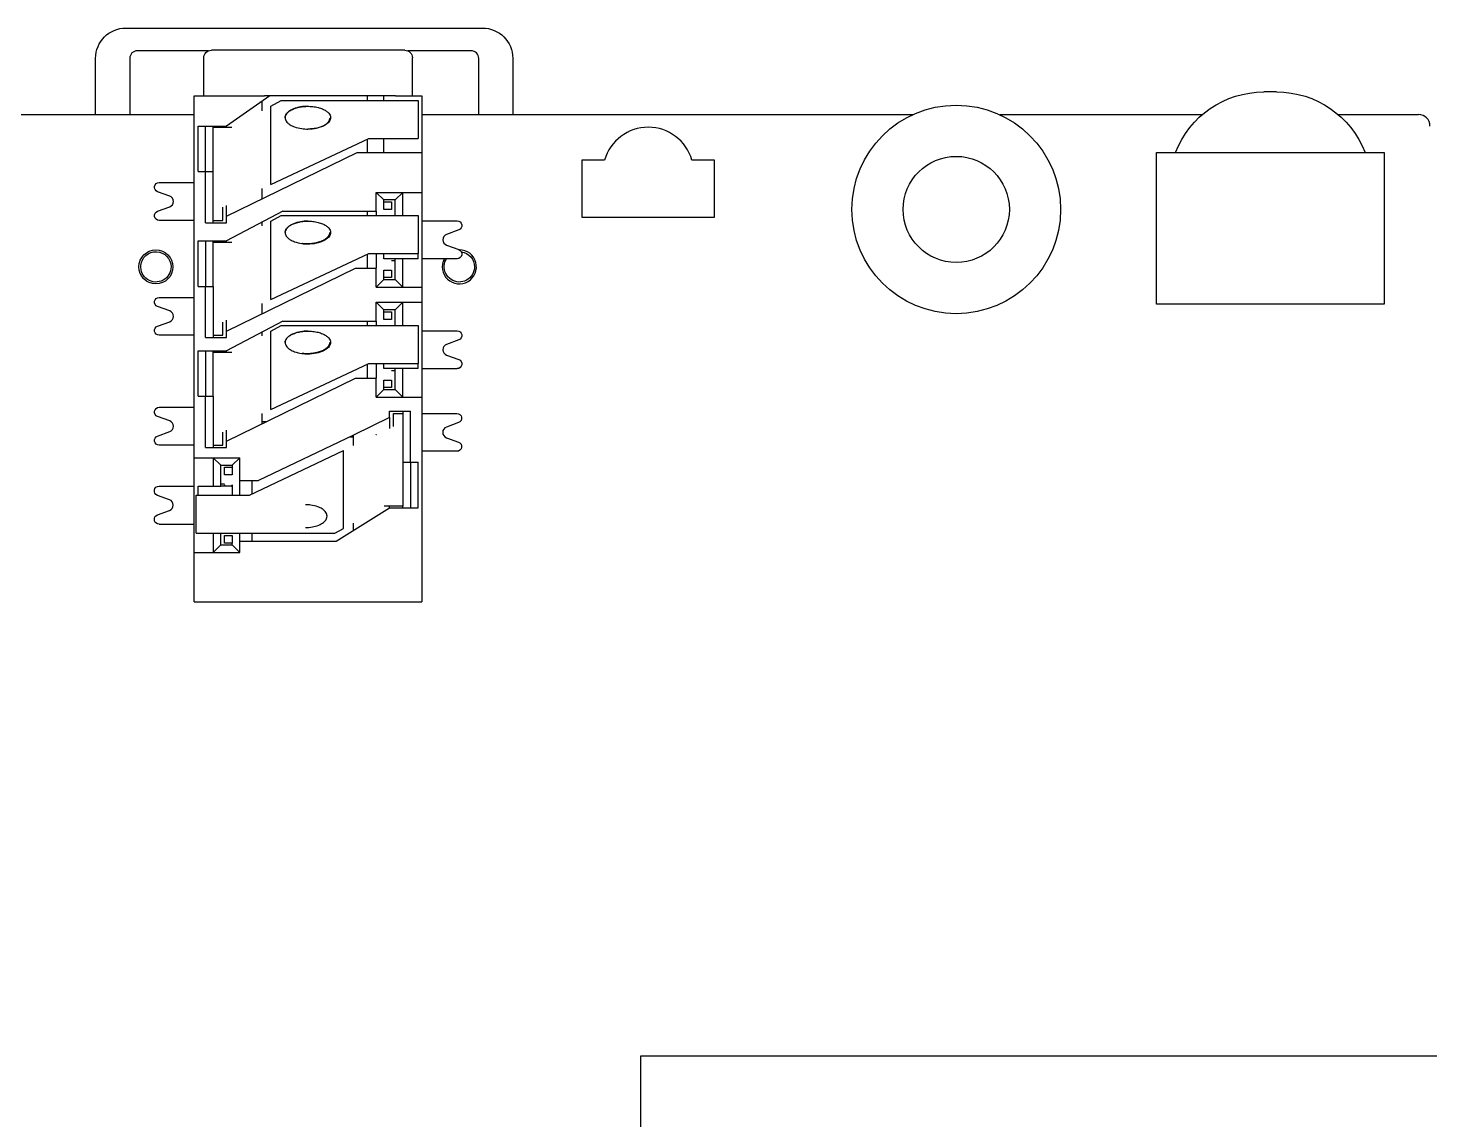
# Model space of a CAD drawing. Extents: x -34 to 51106, y -14166 to 1700.
# Drawn here: x 1623.66 to 1660.62, y 93.43 to 122.23 of the extents above; entities that cross this region are included whole.
import ezdxf

# ---------------------------------------------------------------- set-up
doc = ezdxf.new("R2010")
doc.units = 0
doc.layers.get('0').update_dxf_attribs({"linetype": 'CONTINUOUS'})

msp = doc.modelspace()

# ---------------------------------------------------------------- linework, layer by layer
at = {"linetype": 'CONTINUOUS'}
for p, q in [((1626.2415, 122.2336), (1635.6415, 122.2336)), ((1628.4162, 121.6336), (1626.5415, 121.6336)), ((1633.5928, 121.6489), (1628.4928, 121.6489)), ((1635.3415, 121.6336), (1633.6695, 121.6336)), ((1625.4415, 119.9489), (1625.4415, 121.4336)), ((1626.3415, 121.4336), (1626.3415, 119.9489)), ((1628.2928, 120.4489), (1628.2928, 121.4489)), ((1633.7928, 120.4489), (1633.7928, 121.4489)), ((1635.5415, 119.9489), (1635.5415, 121.4336)), ((1636.4415, 121.4336), (1636.4415, 119.9489)), ((1656.5805, 120.5489), (1656.2452, 120.5489)), ((1628.0428, 110.8989), (1628.0428, 120.4489)), ((1628.0428, 120.4489), (1629.8972, 120.4489)), ((1630.0354, 120.4489), (1628.8928, 119.6489)), ((1629.836, 120.0475), (1629.836, 120.3093)), ((1633.3477, 120.4489), (1629.8972, 120.4489)), ((1630.0605, 120.1702), (1630.3328, 120.3189)), ((1630.0605, 118.1033), (1630.0605, 120.1702)), ((1630.3328, 120.3189), (1631.063, 120.3189)), ((1631.063, 120.3189), (1633.9428, 120.3189)), ((1632.6073, 120.3189), (1632.6073, 120.4489)), ((1633.0428, 120.3189), (1633.0428, 120.4489)), ((1633.3477, 120.4489), (1634.0428, 120.4489)), ((1633.9428, 120.3189), (1633.9428, 119.3189)), ((1634.0428, 120.4489), (1634.0428, 118.9489)), ((1611.5128, 119.9489), (1628.0428, 119.9489)), ((1634.0428, 119.9489), (1646.9872, 119.9489)), ((1649.2785, 119.9489), (1654.6204, 119.9489)), ((1658.2053, 119.9489), (1660.3228, 119.9489)), ((1628.1428, 119.6489), (1628.8928, 119.6489)), ((1628.1428, 118.4489), (1628.1428, 119.6489)), ((1628.3428, 118.4489), (1628.3428, 119.6489)), ((1628.5428, 119.6089), (1628.5428, 119.6489)), ((1628.5428, 118.4489), (1628.5428, 119.6089)), ((1629.0328, 119.6089), (1628.5428, 119.6089)), ((1628.8928, 119.6089), (1628.8928, 119.6489)), ((1630.0605, 118.1033), (1632.6428, 119.3189)), ((1632.6073, 118.9489), (1632.6073, 119.3022)), ((1632.6428, 119.3189), (1633.9428, 119.3189)), ((1633.0428, 118.9489), (1633.0428, 119.3189)), ((1628.8928, 117.2689), (1632.3373, 118.9489)), ((1632.3373, 118.9489), (1634.0428, 118.9489)), ((1634.0428, 118.9489), (1634.0428, 117.8989)), ((1638.2628, 118.7489), (1638.2628, 117.2489)), ((1638.8606, 118.7489), (1638.2628, 118.7489)), ((1641.7628, 118.7489), (1641.165, 118.7489)), ((1641.7628, 117.2489), (1641.7628, 118.7489)), ((1653.4128, 114.9489), (1653.4128, 118.9489)), ((1653.4128, 118.9489), (1659.4128, 118.9489)), ((1659.4128, 118.9489), (1659.4128, 114.9489)), ((1628.1428, 118.4489), (1628.3428, 118.4489)), ((1628.3428, 118.4489), (1628.5428, 118.4489)), ((1628.3428, 117.0989), (1628.3428, 118.4489)), ((1628.5428, 117.0989), (1628.5428, 118.4489)), ((1627.3943, 117.7998), (1627.0749, 117.9165)), ((1627.1178, 118.1589), (1628.0428, 118.1589)), ((1629.836, 117.7289), (1629.836, 117.9976)), ((1628.8928, 117.2689), (1628.8928, 117.5536)), ((1632.8428, 117.8989), (1634.0428, 117.8989)), ((1632.8428, 117.8989), (1633.0428, 117.6989)), ((1632.8428, 117.3989), (1632.8428, 117.8989)), ((1633.3428, 117.6989), (1633.0428, 117.6989)), ((1633.0428, 117.6489), (1633.0428, 117.6989)), ((1633.0428, 117.6489), (1633.2428, 117.6489)), ((1633.0428, 117.4489), (1633.0428, 117.6489)), ((1633.2428, 117.6489), (1633.2428, 117.4489)), ((1633.5428, 117.8989), (1633.3428, 117.6989)), ((1633.3428, 117.2889), (1633.3428, 117.6989)), ((1633.5428, 117.2889), (1633.5428, 117.8989)), ((1634.0428, 117.8989), (1634.0428, 115.3989)), ((1627.0749, 117.4013), (1627.3943, 117.518)), ((1628.7928, 117.1589), (1628.7928, 117.5066)), ((1630.3748, 117.3989), (1628.8928, 116.6189)), ((1628.8928, 117.0989), (1628.8928, 117.2689)), ((1630.0605, 117.1402), (1630.3328, 117.2889)), ((1630.3328, 117.2889), (1631.063, 117.2889)), ((1630.3748, 117.3989), (1632.8428, 117.3989)), ((1631.063, 117.2889), (1633.9428, 117.2889)), ((1632.6073, 117.2889), (1632.6073, 117.3989)), ((1632.8428, 117.3989), (1632.8428, 117.2889)), ((1633.2428, 117.4489), (1633.0428, 117.4489)), ((1633.9428, 117.2889), (1633.9428, 116.2889)), ((1638.2628, 117.2489), (1641.7628, 117.2489)), ((1628.0428, 117.1589), (1627.1178, 117.1589)), ((1628.3428, 117.0989), (1628.8928, 117.0989)), ((1628.5428, 117.1589), (1628.7928, 117.1589)), ((1629.836, 117.0175), (1629.836, 117.1153)), ((1630.0605, 115.0733), (1630.0605, 117.1402)), ((1634.0428, 117.1489), (1634.9728, 117.1489)), ((1635.0156, 116.9064), (1634.6964, 116.7898)), ((1628.1428, 115.4189), (1628.1428, 116.6189)), ((1628.1428, 116.6189), (1628.8928, 116.6189)), ((1628.3428, 116.6189), (1628.3428, 115.4189)), ((1628.5428, 116.5789), (1628.5428, 116.6189)), ((1628.5428, 115.4189), (1628.5428, 116.5789)), ((1629.0328, 116.5789), (1628.5428, 116.5789)), ((1628.8928, 116.5789), (1628.8928, 116.6189)), ((1634.6966, 116.5079), (1635.0157, 116.3913)), ((1630.0605, 115.0733), (1632.6428, 116.2889)), ((1632.6073, 115.8989), (1632.6073, 116.2722)), ((1632.6428, 116.2889), (1633.9428, 116.2889)), ((1632.8428, 116.2889), (1632.8428, 115.8989)), ((1633.0428, 116.1489), (1633.0428, 116.2889)), ((1633.9428, 116.1489), (1633.0428, 116.1489)), ((1633.2428, 116.0989), (1633.3428, 116.0989)), ((1633.3428, 115.5989), (1633.3428, 116.1489)), ((1633.5428, 115.3989), (1633.5428, 116.1489)), ((1633.9428, 116.1489), (1633.9428, 116.2889)), ((1634.9728, 116.1489), (1634.0428, 116.1489)), ((1628.8928, 114.2389), (1632.2963, 115.8989)), ((1632.2963, 115.8989), (1632.8428, 115.8989)), ((1632.8428, 115.3989), (1632.8428, 115.8989)), ((1633.0428, 115.8489), (1633.2428, 115.8489)), ((1633.0428, 115.6489), (1633.0428, 115.8489)), ((1633.2428, 115.8489), (1633.2428, 115.6489)), ((1628.1428, 115.4189), (1628.3428, 115.4189)), ((1628.3428, 115.4189), (1628.5428, 115.4189)), ((1628.3428, 114.0689), (1628.3428, 115.4189)), ((1628.5428, 115.4189), (1628.5428, 114.0689)), ((1633.0428, 115.5989), (1632.8428, 115.3989)), ((1632.8428, 115.3989), (1634.0428, 115.3989)), ((1633.2428, 115.6489), (1633.0428, 115.6489)), ((1633.0428, 115.5989), (1633.0428, 115.6489)), ((1633.0428, 115.5989), (1633.3428, 115.5989)), ((1633.3428, 115.5989), (1633.5428, 115.3989)), ((1634.0428, 115.3989), (1634.0428, 114.9989)), ((1627.1178, 115.1289), (1628.0428, 115.1289)), ((1629.836, 114.6989), (1629.836, 114.9676)), ((1632.8428, 114.9989), (1634.0428, 114.9989)), ((1632.8428, 114.9989), (1633.0428, 114.7989)), ((1632.8428, 114.4989), (1632.8428, 114.9989)), ((1633.5428, 114.9989), (1633.3428, 114.7989)), ((1633.5428, 114.3889), (1633.5428, 114.9989)), ((1634.0428, 114.9989), (1634.0428, 112.4989)), ((1627.3943, 114.7698), (1627.0749, 114.8865)), ((1633.3428, 114.7989), (1633.0428, 114.7989)), ((1633.0428, 114.7489), (1633.0428, 114.7989)), ((1633.0428, 114.7489), (1633.2428, 114.7489)), ((1633.0428, 114.5489), (1633.0428, 114.7489)), ((1633.2428, 114.7489), (1633.2428, 114.5489)), ((1633.3428, 114.3889), (1633.3428, 114.7989)), ((1659.4128, 114.9489), (1653.4128, 114.9489)), ((1627.0749, 114.3713), (1627.3943, 114.488)), ((1628.7928, 114.1289), (1628.7928, 114.4766)), ((1628.8928, 114.2389), (1628.8928, 114.5236)), ((1630.3748, 114.4989), (1628.8928, 113.7189)), ((1628.8928, 114.0689), (1628.8928, 114.2389)), ((1630.0605, 114.2402), (1630.3328, 114.3889)), ((1630.0605, 112.1733), (1630.0605, 114.2402)), ((1630.3328, 114.3889), (1631.063, 114.3889)), ((1630.3748, 114.4989), (1632.8428, 114.4989)), ((1631.063, 114.3889), (1633.9428, 114.3889)), ((1632.6073, 114.3889), (1632.6073, 114.4989)), ((1632.8428, 114.4989), (1632.8428, 114.3889)), ((1633.2428, 114.5489), (1633.0428, 114.5489)), ((1633.9428, 114.3889), (1633.9428, 113.3889)), ((1634.0428, 114.2489), (1634.9728, 114.2489)), ((1628.0428, 114.1289), (1627.1178, 114.1289)), ((1628.3428, 114.0689), (1628.8928, 114.0689)), ((1628.5428, 114.1289), (1628.7928, 114.1289)), ((1629.836, 114.1175), (1629.836, 114.2153)), ((1635.0156, 114.0064), (1634.6964, 113.8898)), ((1628.1428, 112.5189), (1628.1428, 113.7189)), ((1628.1428, 113.7189), (1628.8928, 113.7189)), ((1628.3428, 113.7189), (1628.3428, 112.5189)), ((1628.5428, 113.6789), (1628.5428, 113.7189)), ((1628.5428, 112.5189), (1628.5428, 113.6789)), ((1629.0328, 113.6789), (1628.5428, 113.6789)), ((1628.8928, 113.6789), (1628.8928, 113.7189)), ((1634.6966, 113.6079), (1635.0157, 113.4913)), ((1630.0605, 112.1733), (1632.6428, 113.3889)), ((1632.6073, 112.9989), (1632.6073, 113.3722)), ((1632.6428, 113.3889), (1633.9428, 113.3889)), ((1632.8428, 113.3889), (1632.8428, 112.9989)), ((1633.0428, 113.2489), (1633.0428, 113.3889)), ((1633.9428, 113.2489), (1633.0428, 113.2489)), ((1633.2428, 113.1989), (1633.3428, 113.1989)), ((1633.3428, 112.6989), (1633.3428, 113.2489)), ((1633.5428, 112.4989), (1633.5428, 113.2489)), ((1633.9428, 113.2489), (1633.9428, 113.3889)), ((1634.0428, 113.2489), (1634.9728, 113.2489)), ((1628.8928, 111.3389), (1632.2963, 112.9989)), ((1632.2963, 112.9989), (1632.8428, 112.9989)), ((1632.8428, 112.4989), (1632.8428, 112.9989)), ((1633.0428, 112.9489), (1633.2428, 112.9489)), ((1633.0428, 112.7489), (1633.0428, 112.9489)), ((1633.2428, 112.7489), (1633.0428, 112.7489)), ((1633.0428, 112.6989), (1633.0428, 112.7489)), ((1633.2428, 112.9489), (1633.2428, 112.7489)), ((1628.1428, 112.5189), (1628.3428, 112.5189)), ((1628.3428, 112.5189), (1628.5428, 112.5189)), ((1628.3428, 111.1689), (1628.3428, 112.5189)), ((1628.5428, 112.5189), (1628.5428, 111.1689)), ((1633.0428, 112.6989), (1632.8428, 112.4989)), ((1632.8428, 112.4989), (1634.0428, 112.4989)), ((1633.0428, 112.6989), (1633.3428, 112.6989)), ((1633.3428, 112.6989), (1633.5428, 112.4989)), ((1634.0428, 112.4989), (1634.0428, 107.0989)), ((1627.1178, 112.2289), (1628.0428, 112.2289)), ((1629.836, 111.7989), (1629.836, 112.0676)), ((1633.1928, 111.9589), (1633.1928, 112.1289)), ((1633.1928, 112.1289), (1633.7428, 112.1289)), ((1633.2928, 112.0689), (1633.5428, 112.0689)), ((1633.2928, 111.7196), (1633.2928, 112.0689)), ((1633.5428, 112.1289), (1633.5428, 110.7789)), ((1633.7428, 110.7789), (1633.7428, 112.1289)), ((1634.0428, 112.0689), (1634.9678, 112.0689)), ((1627.3943, 111.8698), (1627.0749, 111.9865)), ((1629.9385, 111.8489), (1629.836, 111.8489)), ((1633.1928, 111.9589), (1632.2428, 111.4964)), ((1633.1928, 111.9589), (1633.1928, 111.6719)), ((1635.0107, 111.8265), (1634.6914, 111.7098)), ((1627.0749, 111.4713), (1627.3943, 111.588)), ((1628.7928, 111.2289), (1628.7928, 111.5766)), ((1628.8928, 111.3389), (1628.8928, 111.6236)), ((1628.8928, 111.1689), (1628.8928, 111.3389)), ((1632.2428, 111.4964), (1629.7328, 110.2978)), ((1632.1433, 111.4489), (1632.2428, 111.4489)), ((1632.2428, 111.2188), (1632.2428, 111.4964)), ((1632.8428, 111.505), (1632.8428, 111.5089)), ((1632.8428, 111.5089), (1632.8509, 111.5089)), ((1634.6914, 111.428), (1635.0107, 111.3113)), ((1628.0428, 111.2289), (1627.1178, 111.2289)), ((1628.0428, 110.8989), (1629.2428, 110.8989)), ((1628.0428, 108.3989), (1628.0428, 110.8989)), ((1628.3428, 111.1689), (1628.8928, 111.1689)), ((1628.5428, 111.2289), (1628.7928, 111.2289)), ((1628.7428, 110.6989), (1628.5428, 110.8989)), ((1628.5428, 110.8989), (1628.5428, 110.1489)), ((1629.2428, 110.8989), (1629.0428, 110.6989)), ((1629.2428, 110.2978), (1629.2428, 110.8989)), ((1629.4963, 109.9089), (1631.9806, 111.0938)), ((1631.9806, 109.0333), (1631.9806, 111.0938)), ((1634.9678, 111.0689), (1634.0428, 111.0689)), ((1628.7428, 110.1489), (1628.7428, 110.6989)), ((1628.7428, 110.6989), (1629.0428, 110.6989)), ((1628.8428, 110.6489), (1629.0428, 110.6489)), ((1628.8428, 110.4489), (1628.8428, 110.6489)), ((1629.0428, 110.6989), (1629.0428, 110.6489)), ((1629.0428, 110.6489), (1629.0428, 110.4489)), ((1633.5428, 110.7789), (1633.7428, 110.7789)), ((1633.5428, 110.7789), (1633.5428, 109.6189)), ((1633.7428, 110.7789), (1633.7428, 109.5789)), ((1633.7428, 110.7789), (1633.9428, 110.7789)), ((1633.9428, 109.5789), (1633.9428, 110.7789)), ((1628.8428, 110.1989), (1628.7428, 110.1989)), ((1629.0428, 110.4489), (1628.8428, 110.4489)), ((1629.0428, 110.1871), (1629.0428, 109.9089)), ((1629.2428, 109.9089), (1629.2428, 110.2978)), ((1629.2428, 110.2978), (1629.7328, 110.2978)), ((1629.5628, 110.2978), (1629.5628, 109.9406)), ((1627.3891, 109.7899), (1627.0699, 109.9065)), ((1627.113, 110.1489), (1628.0428, 110.1489)), ((1628.0963, 109.9089), (1629.4963, 109.9089)), ((1628.0963, 108.9089), (1628.0963, 109.9089)), ((1628.1428, 110.1489), (1628.7428, 110.1489)), ((1628.1428, 109.9089), (1628.1428, 110.1489)), ((1629.0257, 110.1489), (1628.7428, 110.1489)), ((1627.07, 109.3913), (1627.3893, 109.508)), ((1631.7828, 108.6978), (1633.1928, 109.5789)), ((1633.5428, 109.6189), (1633.0528, 109.6189)), ((1633.1928, 109.5789), (1633.1928, 109.6189)), ((1633.1928, 109.5789), (1633.9428, 109.5789)), ((1633.5428, 109.5789), (1633.5428, 109.6189)), ((1627.1128, 109.1489), (1628.0428, 109.1489)), ((1632.2428, 108.9853), (1632.2428, 109.1765)), ((1628.0963, 108.9089), (1630.9464, 108.9089)), ((1628.5428, 108.9089), (1628.5428, 108.3989)), ((1628.7428, 108.5989), (1628.7428, 108.9089)), ((1628.8428, 108.8489), (1629.0428, 108.8489)), ((1628.8428, 108.6489), (1628.8428, 108.8489)), ((1629.0428, 108.8489), (1629.0428, 108.6489)), ((1629.2428, 108.6978), (1629.2428, 108.9089)), ((1629.2428, 108.3989), (1629.2428, 108.6978)), ((1629.2428, 108.6978), (1631.7828, 108.6978)), ((1629.5628, 108.9089), (1629.5628, 108.6978)), ((1630.9464, 108.9089), (1630.9622, 108.9089)), ((1630.9622, 108.9089), (1631.7528, 108.9089)), ((1631.7528, 108.9089), (1631.9806, 109.0333)), ((1628.0428, 108.3989), (1629.2428, 108.3989)), ((1628.0428, 107.0989), (1628.0428, 108.3989)), ((1628.7428, 108.5989), (1628.5428, 108.3989)), ((1628.7428, 108.5989), (1629.0428, 108.5989)), ((1629.0428, 108.6489), (1628.8428, 108.6489)), ((1629.0428, 108.5989), (1629.0428, 108.6489)), ((1629.0428, 108.5989), (1629.2428, 108.3989)), ((1628.0428, 107.0989), (1634.0428, 107.0989)), ((1639.8105, 95.1176), (1639.8105, 72.1174)), ((1662.8108, 95.1176), (1639.8105, 95.1176))]:
    msp.add_line(p, q, dxfattribs=at)
for centre, radius in [((1648.1328, 117.4489), 2.75), ((1648.1328, 117.4489), 1.4), ((1627.0305, 115.9336), 0.45)]:
    msp.add_circle(centre, radius, dxfattribs=at)
at = {"linetype": 'CONTINUOUS', "extrusion": (0, 0, -1)}
for centre, radius, start, end in [((-1626.2415, 121.4336), 0.8, 0, 90), ((-1635.6415, 121.4336), 0.8, 90, 180), ((-1628.4928, 121.4489), 0.2, 0, 90), ((-1633.5928, 121.4489), 0.2, 90, 180), ((-1656.2452, 118.0489), 2.5, 21.10019, 90), ((-1656.5805, 118.0489), 2.5, 90, 158.8998), ((-1627.1178, 118.0339), 0.125, 290.07252, 90), ((-1627.1178, 117.2839), 0.125, 270, 69.92747), ((-1634.9728, 117.0239), 0.125, 90.00001, 249.97871), ((-1627.0315, 115.9336), 0.4, 5.02088, 180), ((-1635.0315, 115.9336), 0.4, 5.02088, 32.55932), ((-1634.9728, 116.2739), 0.125, 110.06848, 270), ((-1635.0315, 115.9336), 0.4, 97.61776, 180), ((-1627.0315, 115.9336), 0.4, 180, 5.02088), ((-1635.0315, 115.9336), 0.4, 180, 5.02088), ((-1627.1178, 115.0039), 0.125, 290.07252, 90), ((-1627.1178, 114.2539), 0.125, 270, 69.92747), ((-1634.9728, 114.1239), 0.125, 90.00001, 249.97871), ((-1634.9728, 113.3739), 0.125, 110.06848, 270), ((-1627.1178, 112.1039), 0.125, 290.07252, 90), ((-1634.9678, 111.9439), 0.125, 90, 249.92747), ((-1627.1178, 111.3539), 0.125, 270, 69.92747), ((-1634.9678, 111.1939), 0.125, 110.07252, 270), ((-1627.1128, 110.0239), 0.125, 290.07252, 90.0514), ((-1627.1128, 109.2739), 0.125, 270, 69.97889)]:
    msp.add_arc(centre, radius, start, end, dxfattribs=at)
at = {"linetype": 'CONTINUOUS'}
for centre, radius, start, end in [((1626.5415, 121.4336), 0.2, 90, 180), ((1635.3415, 121.4336), 0.2, 0, 90), ((1660.3228, 119.6489), 0.3, 0, 90), ((1640.0128, 118.4174), 1.1989, 16.05089, 163.94912), ((1627.3428, 117.6589), 0.15, 290.07253, 69.92748), ((1634.7478, 116.6489), 0.15, 110.07259, 250.03034), ((1635.0315, 115.9336), 0.45, 151.42064, 89.84179), ((1627.3428, 114.6289), 0.15, 290.07253, 69.92748), ((1634.7478, 113.7489), 0.15, 110.07259, 250.03034), ((1627.3428, 111.7289), 0.15, 290.07253, 69.92748), ((1634.7428, 111.5689), 0.15, 110.07253, 249.92748), ((1627.3378, 109.6489), 0.15, 290.07253, 70.03108)]:
    msp.add_arc(centre, radius, start, end, dxfattribs=at)
for points, knots in [([(1630.4398, 119.8689), (1630.4398, 119.877), (1630.4404, 119.8851), (1630.4418, 119.8932), (1630.4445, 119.9099), (1630.4501, 119.9267), (1630.4585, 119.9432), (1630.468, 119.9618), (1630.4812, 119.9801), (1630.4975, 119.9974), (1630.516, 120.0168), (1630.5384, 120.035), (1630.5634, 120.0514), (1630.5914, 120.0697), (1630.6225, 120.0856), (1630.6554, 120.0993), (1630.6922, 120.1147), (1630.7311, 120.1272), (1630.7712, 120.1372), (1630.8156, 120.1484), (1630.8614, 120.1564), (1630.9076, 120.1616), (1630.9575, 120.1672), (1631.0079, 120.1695), (1631.0583, 120.1687), (1631.1082, 120.1679), (1631.158, 120.164), (1631.2069, 120.1568), (1631.2517, 120.1503), (1631.2958, 120.141), (1631.3384, 120.1287), (1631.3763, 120.1178), (1631.4131, 120.1044), (1631.4475, 120.0883), (1631.4782, 120.074), (1631.507, 120.0575), (1631.5325, 120.039), (1631.5552, 120.0224), (1631.5753, 120.0042), (1631.5914, 119.985), (1631.6057, 119.968), (1631.6169, 119.9501), (1631.6247, 119.9321), (1631.6317, 119.9158), (1631.6359, 119.8993), (1631.6375, 119.8829), (1631.6379, 119.8782), (1631.6381, 119.8736), (1631.6381, 119.8689)], [0, 0, 0, 0, 0.0235679, 0.0235679, 0.0235679, 0.0720538, 0.0720538, 0.0720538, 0.1267405, 0.1267405, 0.1267405, 0.188297, 0.188297, 0.188297, 0.257248, 0.257248, 0.257248, 0.3342557, 0.3342557, 0.3342557, 0.4197316, 0.4197316, 0.4197316, 0.5117766, 0.5117766, 0.5117766, 0.6028617, 0.6028617, 0.6028617, 0.6861843, 0.6861843, 0.6861843, 0.7604194, 0.7604194, 0.7604194, 0.8268326, 0.8268326, 0.8268326, 0.886127, 0.886127, 0.886127, 0.9387919, 0.9387919, 0.9387919, 0.9863602, 0.9863602, 0.9863602, 1, 1, 1, 1]), ([(1631.039, 120.1689), (1630.9093, 120.1689), (1630.7759, 120.1494), (1630.6114, 120.081), (1630.5679, 120.0576), (1630.5089, 120.0101), (1630.4892, 119.9903), (1630.4647, 119.9552), (1630.4571, 119.9416), (1630.4442, 119.9088), (1630.44, 119.8887), (1630.44, 119.8689)], [0, 0, 0, 0, 0.038975748, 0.038975748, 0.053526137, 0.053526137, 0.061744956, 0.061744956, 0.066368073, 0.066368073, 0.072321017, 0.072321017, 0.072321017, 0.072321017]), ([(1630.44, 119.8689), (1630.44, 119.8529), (1630.4427, 119.8367), (1630.4525, 119.8059), (1630.4599, 119.7909), (1630.4796, 119.7602), (1630.4928, 119.7447), (1630.527, 119.7117), (1630.5492, 119.6951), (1630.6079, 119.6586), (1630.6462, 119.641), (1630.7464, 119.6044), (1630.8104, 119.5896), (1630.9291, 119.5726), (1630.9841, 119.5689), (1631.0389, 119.5689)], [0, 0, 0, 0, 0.004797553, 0.004797553, 0.009720553, 0.009720553, 0.015762475, 0.015762475, 0.023996988, 0.023996988, 0.036529145, 0.036529145, 0.056063648, 0.056063648, 0.072546002, 0.072546002, 0.072546002, 0.072546002]), ([(1631.0311, 119.5689), (1631.1912, 119.57), (1631.3505, 119.6051), (1631.46, 119.6635), (1631.5629, 119.7183), (1631.6219, 119.7935), (1631.6224, 119.8689)], [0.50405458, 0.50405458, 0.50405458, 0.50405458, 0.7513098, 0.7513098, 0.7513098, 0.98326266, 0.98326266, 0.98326266, 0.98326266]), ([(1631.6381, 119.8689), (1631.6381, 119.8608), (1631.6375, 119.8527), (1631.6362, 119.8446), (1631.6334, 119.8278), (1631.6279, 119.8111), (1631.6194, 119.7945), (1631.6099, 119.7759), (1631.5968, 119.7577), (1631.5804, 119.7404), (1631.562, 119.7209), (1631.5395, 119.7027), (1631.5145, 119.6864), (1631.4865, 119.6681), (1631.4554, 119.6521), (1631.4225, 119.6384), (1631.3858, 119.6231), (1631.3468, 119.6105), (1631.3067, 119.6005), (1631.2623, 119.5894), (1631.2166, 119.5814), (1631.1703, 119.5762), (1631.1268, 119.5713), (1631.0829, 119.5689), (1631.0389, 119.5689)], [0, 0, 0, 0, 0.02356796, 0.02356796, 0.02356796, 0.07205384, 0.07205384, 0.07205384, 0.12674053, 0.12674053, 0.12674053, 0.18829701, 0.18829701, 0.18829701, 0.257248, 0.257248, 0.257248, 0.33425569, 0.33425569, 0.33425569, 0.41973156, 0.41973156, 0.41973156, 0.50002109, 0.50002109, 0.50002109, 0.50002109]), ([(1630.4398, 116.8389), (1630.4398, 116.847), (1630.4404, 116.8551), (1630.4418, 116.8632), (1630.4445, 116.8799), (1630.4501, 116.8967), (1630.4585, 116.9132), (1630.468, 116.9318), (1630.4812, 116.9501), (1630.4975, 116.9674), (1630.516, 116.9868), (1630.5384, 117.005), (1630.5634, 117.0214), (1630.5914, 117.0397), (1630.6225, 117.0556), (1630.6554, 117.0693), (1630.6922, 117.0847), (1630.7311, 117.0972), (1630.7712, 117.1072), (1630.8156, 117.1184), (1630.8614, 117.1264), (1630.9076, 117.1316), (1630.9575, 117.1372), (1631.0079, 117.1395), (1631.0583, 117.1387), (1631.1082, 117.1379), (1631.158, 117.134), (1631.2069, 117.1268), (1631.2517, 117.1203), (1631.2958, 117.111), (1631.3384, 117.0987), (1631.3763, 117.0878), (1631.4131, 117.0744), (1631.4475, 117.0583), (1631.4782, 117.044), (1631.507, 117.0275), (1631.5325, 117.009), (1631.5552, 116.9924), (1631.5753, 116.9742), (1631.5914, 116.955), (1631.6057, 116.938), (1631.6169, 116.9201), (1631.6247, 116.9021), (1631.6317, 116.8858), (1631.6359, 116.8693), (1631.6375, 116.8529), (1631.6379, 116.8482), (1631.6381, 116.8436), (1631.6381, 116.8389)], [0, 0, 0, 0, 0.0235679, 0.0235679, 0.0235679, 0.0720538, 0.0720538, 0.0720538, 0.1267405, 0.1267405, 0.1267405, 0.188297, 0.188297, 0.188297, 0.257248, 0.257248, 0.257248, 0.3342557, 0.3342557, 0.3342557, 0.4197316, 0.4197316, 0.4197316, 0.5117766, 0.5117766, 0.5117766, 0.6028617, 0.6028617, 0.6028617, 0.6861843, 0.6861843, 0.6861843, 0.7604194, 0.7604194, 0.7604194, 0.8268326, 0.8268326, 0.8268326, 0.886127, 0.886127, 0.886127, 0.9387919, 0.9387919, 0.9387919, 0.9863602, 0.9863602, 0.9863602, 1, 1, 1, 1]), ([(1631.039, 117.1389), (1630.9093, 117.1389), (1630.7759, 117.1194), (1630.6114, 117.051), (1630.5679, 117.0276), (1630.5089, 116.9801), (1630.4892, 116.9603), (1630.4647, 116.9252), (1630.4571, 116.9116), (1630.4442, 116.8788), (1630.44, 116.8587), (1630.44, 116.8389)], [0, 0, 0, 0, 0.038975748, 0.038975748, 0.053526137, 0.053526137, 0.061744956, 0.061744956, 0.066368073, 0.066368073, 0.072321017, 0.072321017, 0.072321017, 0.072321017]), ([(1630.44, 116.8389), (1630.44, 116.8229), (1630.4427, 116.8067), (1630.4525, 116.7759), (1630.4599, 116.7609), (1630.4796, 116.7302), (1630.4928, 116.7147), (1630.527, 116.6817), (1630.5492, 116.6651), (1630.6079, 116.6286), (1630.6462, 116.611), (1630.7464, 116.5744), (1630.8104, 116.5596), (1630.9291, 116.5426), (1630.9841, 116.5389), (1631.0389, 116.5389)], [0, 0, 0, 0, 0.004797553, 0.004797553, 0.009720553, 0.009720553, 0.015762475, 0.015762475, 0.023996988, 0.023996988, 0.036529145, 0.036529145, 0.056063648, 0.056063648, 0.072546002, 0.072546002, 0.072546002, 0.072546002]), ([(1631.6122, 116.8388), (1631.6118, 116.8333), (1631.6114, 116.8279), (1631.6107, 116.8224), (1631.6103, 116.8185), (1631.6097, 116.8146), (1631.6089, 116.8107), (1631.6076, 116.8044), (1631.6059, 116.7982), (1631.6038, 116.792), (1631.6025, 116.7883), (1631.601, 116.7845), (1631.5995, 116.7809), (1631.598, 116.7771), (1631.5964, 116.7734), (1631.5946, 116.7698), (1631.5919, 116.764), (1631.5889, 116.7583), (1631.5856, 116.7527), (1631.5805, 116.7441), (1631.5747, 116.7357), (1631.5684, 116.7279), (1631.5651, 116.7238), (1631.5617, 116.7198), (1631.5581, 116.7159), (1631.5555, 116.7131), (1631.5528, 116.7103), (1631.5501, 116.7075), (1631.5473, 116.7047), (1631.5444, 116.7019), (1631.5415, 116.6992), (1631.5359, 116.6939), (1631.53, 116.6889), (1631.524, 116.684), (1631.5179, 116.679), (1631.5116, 116.6742), (1631.5052, 116.6696), (1631.5015, 116.6669), (1631.4977, 116.6643), (1631.4938, 116.6617), (1631.4908, 116.6596), (1631.4877, 116.6576), (1631.4845, 116.6556), (1631.4771, 116.6509), (1631.4695, 116.6463), (1631.4618, 116.642), (1631.4536, 116.6374), (1631.4453, 116.633), (1631.4369, 116.6288), (1631.428, 116.6243), (1631.4189, 116.6201), (1631.4098, 116.6161), (1631.4, 116.6118), (1631.3901, 116.6077), (1631.3802, 116.6039), (1631.3695, 116.5997), (1631.3587, 116.5959), (1631.3479, 116.5922), (1631.344, 116.5909), (1631.3402, 116.5897), (1631.3363, 116.5885), (1631.3285, 116.586), (1631.3206, 116.5836), (1631.3128, 116.5813), (1631.3001, 116.5777), (1631.2874, 116.5744), (1631.2746, 116.5713), (1631.2608, 116.5679), (1631.2469, 116.5649), (1631.233, 116.5622), (1631.2179, 116.5592), (1631.2028, 116.5566), (1631.1876, 116.5543), (1631.1711, 116.5518), (1631.1546, 116.5497), (1631.138, 116.548), (1631.12, 116.5461), (1631.1019, 116.5446), (1631.0839, 116.5436), (1631.0642, 116.5425), (1631.0445, 116.5418), (1631.0248, 116.5417), (1631.0036, 116.5415), (1630.9823, 116.5419), (1630.9612, 116.5429), (1630.94, 116.5438), (1630.9188, 116.5454), (1630.8977, 116.5475), (1630.8956, 116.5477), (1630.8935, 116.5479), (1630.8914, 116.5481)], [0.00125938, 0.00125938, 0.00125938, 0.00125938, 0.0126324, 0.0126324, 0.0126324, 0.02086365, 0.02086365, 0.02086365, 0.0342765, 0.0342765, 0.0342765, 0.0425484, 0.0425484, 0.0425484, 0.05090945, 0.05090945, 0.05090945, 0.06428268, 0.06428268, 0.06428268, 0.08523328, 0.08523328, 0.08523328, 0.09615151, 0.09615151, 0.09615151, 0.10422119, 0.10422119, 0.10422119, 0.11248821, 0.11248821, 0.11248821, 0.12856302, 0.12856302, 0.12856302, 0.14495565, 0.14495565, 0.14495565, 0.15453788, 0.15453788, 0.15453788, 0.16222931, 0.16222931, 0.16222931, 0.18062619, 0.18062619, 0.18062619, 0.20013638, 0.20013638, 0.20013638, 0.22084204, 0.22084204, 0.22084204, 0.24295472, 0.24295472, 0.24295472, 0.26664476, 0.26664476, 0.26664476, 0.27504178, 0.27504178, 0.27504178, 0.29202846, 0.29202846, 0.29202846, 0.31932885, 0.31932885, 0.31932885, 0.34879987, 0.34879987, 0.34879987, 0.38069621, 0.38069621, 0.38069621, 0.41525475, 0.41525475, 0.41525475, 0.45274808, 0.45274808, 0.45274808, 0.49356729, 0.49356729, 0.49356729, 0.53747432, 0.53747432, 0.53747432, 0.58142689, 0.58142689, 0.58142689, 0.58578864, 0.58578864, 0.58578864, 0.58578864]), ([(1631.0311, 116.5389), (1631.1912, 116.54), (1631.3505, 116.5751), (1631.46, 116.6335), (1631.5629, 116.6883), (1631.6219, 116.7635), (1631.6224, 116.8389)], [0.50405458, 0.50405458, 0.50405458, 0.50405458, 0.7513098, 0.7513098, 0.7513098, 0.98326266, 0.98326266, 0.98326266, 0.98326266]), ([(1631.6381, 116.8389), (1631.6381, 116.8308), (1631.6375, 116.8227), (1631.6362, 116.8146), (1631.6334, 116.7978), (1631.6279, 116.7811), (1631.6194, 116.7645), (1631.6099, 116.7459), (1631.5968, 116.7277), (1631.5804, 116.7104), (1631.562, 116.6909), (1631.5395, 116.6727), (1631.5145, 116.6564), (1631.4865, 116.6381), (1631.4554, 116.6221), (1631.4225, 116.6084), (1631.3858, 116.5931), (1631.3468, 116.5805), (1631.3067, 116.5705), (1631.2623, 116.5594), (1631.2166, 116.5514), (1631.1703, 116.5462), (1631.1268, 116.5413), (1631.0829, 116.5389), (1631.0389, 116.5389)], [0, 0, 0, 0, 0.02356796, 0.02356796, 0.02356796, 0.07205384, 0.07205384, 0.07205384, 0.12674053, 0.12674053, 0.12674053, 0.18829701, 0.18829701, 0.18829701, 0.257248, 0.257248, 0.257248, 0.33425569, 0.33425569, 0.33425569, 0.41973156, 0.41973156, 0.41973156, 0.50002109, 0.50002109, 0.50002109, 0.50002109]), ([(1630.4398, 113.9389), (1630.4398, 113.947), (1630.4404, 113.9551), (1630.4418, 113.9632), (1630.4445, 113.9799), (1630.4501, 113.9967), (1630.4585, 114.0132), (1630.468, 114.0318), (1630.4812, 114.0501), (1630.4975, 114.0674), (1630.516, 114.0868), (1630.5384, 114.105), (1630.5634, 114.1214), (1630.5914, 114.1397), (1630.6225, 114.1556), (1630.6554, 114.1693), (1630.6922, 114.1847), (1630.7311, 114.1972), (1630.7712, 114.2072), (1630.8156, 114.2184), (1630.8614, 114.2264), (1630.9076, 114.2316), (1630.9575, 114.2372), (1631.0079, 114.2395), (1631.0583, 114.2387), (1631.1082, 114.2379), (1631.158, 114.234), (1631.2069, 114.2268), (1631.2517, 114.2203), (1631.2958, 114.211), (1631.3384, 114.1987), (1631.3763, 114.1878), (1631.4131, 114.1744), (1631.4475, 114.1583), (1631.4782, 114.144), (1631.507, 114.1275), (1631.5325, 114.109), (1631.5552, 114.0924), (1631.5753, 114.0742), (1631.5914, 114.055), (1631.6057, 114.038), (1631.6169, 114.0201), (1631.6247, 114.0021), (1631.6317, 113.9858), (1631.6359, 113.9693), (1631.6375, 113.9529), (1631.6379, 113.9482), (1631.6381, 113.9436), (1631.6381, 113.9389)], [0, 0, 0, 0, 0.0235679, 0.0235679, 0.0235679, 0.0720538, 0.0720538, 0.0720538, 0.1267405, 0.1267405, 0.1267405, 0.188297, 0.188297, 0.188297, 0.257248, 0.257248, 0.257248, 0.3342557, 0.3342557, 0.3342557, 0.4197316, 0.4197316, 0.4197316, 0.5117766, 0.5117766, 0.5117766, 0.6028617, 0.6028617, 0.6028617, 0.6861843, 0.6861843, 0.6861843, 0.7604194, 0.7604194, 0.7604194, 0.8268326, 0.8268326, 0.8268326, 0.886127, 0.886127, 0.886127, 0.9387919, 0.9387919, 0.9387919, 0.9863602, 0.9863602, 0.9863602, 1, 1, 1, 1]), ([(1631.039, 114.2389), (1630.9093, 114.2389), (1630.7759, 114.2194), (1630.6114, 114.151), (1630.5679, 114.1276), (1630.5089, 114.0801), (1630.4892, 114.0603), (1630.4647, 114.0252), (1630.4571, 114.0116), (1630.4442, 113.9788), (1630.44, 113.9587), (1630.44, 113.9389)], [0, 0, 0, 0, 0.038975748, 0.038975748, 0.053526137, 0.053526137, 0.061744956, 0.061744956, 0.066368073, 0.066368073, 0.072321017, 0.072321017, 0.072321017, 0.072321017]), ([(1630.44, 113.9389), (1630.44, 113.9229), (1630.4427, 113.9067), (1630.4525, 113.8759), (1630.4599, 113.8609), (1630.4796, 113.8302), (1630.4928, 113.8147), (1630.527, 113.7817), (1630.5492, 113.7651), (1630.6079, 113.7286), (1630.6462, 113.711), (1630.7464, 113.6744), (1630.8104, 113.6596), (1630.9291, 113.6426), (1630.9841, 113.6389), (1631.0389, 113.6389)], [0, 0, 0, 0, 0.004797553, 0.004797553, 0.009720553, 0.009720553, 0.015762475, 0.015762475, 0.023996988, 0.023996988, 0.036529145, 0.036529145, 0.056063648, 0.056063648, 0.072546002, 0.072546002, 0.072546002, 0.072546002]), ([(1631.6122, 113.9388), (1631.6118, 113.9333), (1631.6114, 113.9279), (1631.6107, 113.9224), (1631.6103, 113.9185), (1631.6097, 113.9146), (1631.6089, 113.9107), (1631.6076, 113.9044), (1631.6059, 113.8982), (1631.6038, 113.892), (1631.6025, 113.8883), (1631.601, 113.8845), (1631.5995, 113.8809), (1631.598, 113.8771), (1631.5964, 113.8734), (1631.5946, 113.8698), (1631.5919, 113.864), (1631.5889, 113.8583), (1631.5856, 113.8527), (1631.5805, 113.8441), (1631.5747, 113.8357), (1631.5684, 113.8279), (1631.5651, 113.8238), (1631.5617, 113.8198), (1631.5581, 113.8159), (1631.5555, 113.8131), (1631.5528, 113.8103), (1631.5501, 113.8075), (1631.5473, 113.8047), (1631.5444, 113.8019), (1631.5415, 113.7992), (1631.5359, 113.7939), (1631.53, 113.7889), (1631.524, 113.784), (1631.5179, 113.779), (1631.5116, 113.7742), (1631.5052, 113.7696), (1631.5015, 113.7669), (1631.4977, 113.7643), (1631.4938, 113.7617), (1631.4908, 113.7596), (1631.4877, 113.7576), (1631.4845, 113.7556), (1631.4771, 113.7509), (1631.4695, 113.7463), (1631.4618, 113.742), (1631.4536, 113.7374), (1631.4453, 113.733), (1631.4369, 113.7288), (1631.428, 113.7243), (1631.4189, 113.7201), (1631.4098, 113.7161), (1631.4, 113.7118), (1631.3901, 113.7077), (1631.3802, 113.7039), (1631.3695, 113.6997), (1631.3587, 113.6959), (1631.3479, 113.6922), (1631.344, 113.6909), (1631.3402, 113.6897), (1631.3363, 113.6885), (1631.3285, 113.686), (1631.3206, 113.6836), (1631.3128, 113.6813), (1631.3001, 113.6777), (1631.2874, 113.6744), (1631.2746, 113.6713), (1631.2608, 113.6679), (1631.2469, 113.6649), (1631.233, 113.6622), (1631.2179, 113.6592), (1631.2028, 113.6566), (1631.1876, 113.6543), (1631.1711, 113.6518), (1631.1546, 113.6497), (1631.138, 113.648), (1631.12, 113.6461), (1631.1019, 113.6446), (1631.0839, 113.6436), (1631.061, 113.6423), (1631.0381, 113.6416), (1631.0152, 113.6416), (1630.9972, 113.6416), (1630.9792, 113.642), (1630.9612, 113.6429), (1630.94, 113.6438), (1630.9188, 113.6454), (1630.8977, 113.6475), (1630.8956, 113.6477), (1630.8935, 113.6479), (1630.8914, 113.6481)], [0.00125938, 0.00125938, 0.00125938, 0.00125938, 0.0126324, 0.0126324, 0.0126324, 0.02086365, 0.02086365, 0.02086365, 0.0342765, 0.0342765, 0.0342765, 0.0425484, 0.0425484, 0.0425484, 0.05090945, 0.05090945, 0.05090945, 0.06428268, 0.06428268, 0.06428268, 0.08523328, 0.08523328, 0.08523328, 0.09615151, 0.09615151, 0.09615151, 0.10422119, 0.10422119, 0.10422119, 0.11248821, 0.11248821, 0.11248821, 0.12856302, 0.12856302, 0.12856302, 0.14495565, 0.14495565, 0.14495565, 0.15453788, 0.15453788, 0.15453788, 0.16222931, 0.16222931, 0.16222931, 0.18062619, 0.18062619, 0.18062619, 0.20013638, 0.20013638, 0.20013638, 0.22084204, 0.22084204, 0.22084204, 0.24295472, 0.24295472, 0.24295472, 0.26664476, 0.26664476, 0.26664476, 0.27504178, 0.27504178, 0.27504178, 0.29202846, 0.29202846, 0.29202846, 0.31932885, 0.31932885, 0.31932885, 0.34879987, 0.34879987, 0.34879987, 0.38069621, 0.38069621, 0.38069621, 0.41525475, 0.41525475, 0.41525475, 0.45274808, 0.45274808, 0.45274808, 0.50014319, 0.50014319, 0.50014319, 0.53747432, 0.53747432, 0.53747432, 0.58142689, 0.58142689, 0.58142689, 0.5857886, 0.5857886, 0.5857886, 0.5857886]), ([(1631.0311, 113.6389), (1631.1912, 113.64), (1631.3505, 113.6751), (1631.46, 113.7335), (1631.5629, 113.7883), (1631.6219, 113.8635), (1631.6224, 113.9389)], [0.50405458, 0.50405458, 0.50405458, 0.50405458, 0.7513098, 0.7513098, 0.7513098, 0.98326266, 0.98326266, 0.98326266, 0.98326266]), ([(1631.6381, 113.9389), (1631.6381, 113.9308), (1631.6375, 113.9227), (1631.6362, 113.9146), (1631.6334, 113.8978), (1631.6279, 113.8811), (1631.6194, 113.8645), (1631.6099, 113.8459), (1631.5968, 113.8277), (1631.5804, 113.8104), (1631.562, 113.7909), (1631.5395, 113.7727), (1631.5145, 113.7564), (1631.4865, 113.7381), (1631.4554, 113.7221), (1631.4225, 113.7084), (1631.3858, 113.6931), (1631.3468, 113.6805), (1631.3067, 113.6705), (1631.2623, 113.6594), (1631.2166, 113.6514), (1631.1703, 113.6462), (1631.1268, 113.6413), (1631.0829, 113.6389), (1631.0389, 113.6389)], [0, 0, 0, 0, 0.02356796, 0.02356796, 0.02356796, 0.07205384, 0.07205384, 0.07205384, 0.12674053, 0.12674053, 0.12674053, 0.18829701, 0.18829701, 0.18829701, 0.257248, 0.257248, 0.257248, 0.33425569, 0.33425569, 0.33425569, 0.41973156, 0.41973156, 0.41973156, 0.50002109, 0.50002109, 0.50002109, 0.50002109]), ([(1628.8428, 110.1871), (1628.8428, 110.1823), (1628.8424, 110.1778), (1628.8398, 110.1681), (1628.837, 110.1635), (1628.8288, 110.1564), (1628.8214, 110.1534), (1628.8049, 110.15), (1628.7937, 110.1494), (1628.7689, 110.1488), (1628.7555, 110.1489), (1628.7428, 110.1489)], [0.040354083, 0.040354083, 0.040354083, 0.040354083, 0.042407875, 0.042407875, 0.045278824, 0.045278824, 0.04859082, 0.04859082, 0.052382194, 0.052382194, 0.056173569, 0.056173569, 0.056173569, 0.056173569]), ([(1629.0257, 110.1489), (1629.032, 110.1489), (1629.0369, 110.1523), (1629.042, 110.1663), (1629.0428, 110.1759), (1629.0428, 110.1871)], [0.025695725, 0.025695725, 0.025695725, 0.025695725, 0.031416776, 0.031416776, 0.036392104, 0.036392104, 0.036392104, 0.036392104]), ([(1631.5434, 109.3589), (1631.5434, 109.3752), (1631.5408, 109.3917), (1631.5312, 109.4233), (1631.524, 109.4386), (1631.5046, 109.4701), (1631.4915, 109.486), (1631.4574, 109.52), (1631.4352, 109.5369), (1631.3771, 109.5738), (1631.3393, 109.5914), (1631.2417, 109.6273), (1631.1797, 109.6415), (1631.0716, 109.6559), (1631.0253, 109.6589), (1630.9792, 109.6589)], [0, 0, 0, 0, 0.004904121, 0.004904121, 0.009935104, 0.009935104, 0.016139351, 0.016139351, 0.024588294, 0.024588294, 0.037176107, 0.037176107, 0.056404667, 0.056404667, 0.070521883, 0.070521883, 0.070521883, 0.070521883]), ([(1630.9791, 109.0589), (1631.0966, 109.0589), (1631.2171, 109.0771), (1631.3706, 109.1405), (1631.4143, 109.1641), (1631.473, 109.212), (1631.4924, 109.2316), (1631.517, 109.2669), (1631.5249, 109.2809), (1631.5388, 109.3155), (1631.5434, 109.3374), (1631.5434, 109.3589)], [0, 0, 0, 0, 0.035916245, 0.035916245, 0.050781415, 0.050781415, 0.059044156, 0.059044156, 0.063856221, 0.063856221, 0.070312727, 0.070312727, 0.070312727, 0.070312727])]:
    msp.add_open_spline(points, degree=3, knots=knots, dxfattribs=at)
msp.add_open_spline([(1630.9791, 109.0589), (1630.9791, 109.0589), (1630.9791, 109.0589), (1630.9791, 109.0589)], degree=3, dxfattribs=at)

doc.saveas('drawing.dxf')
